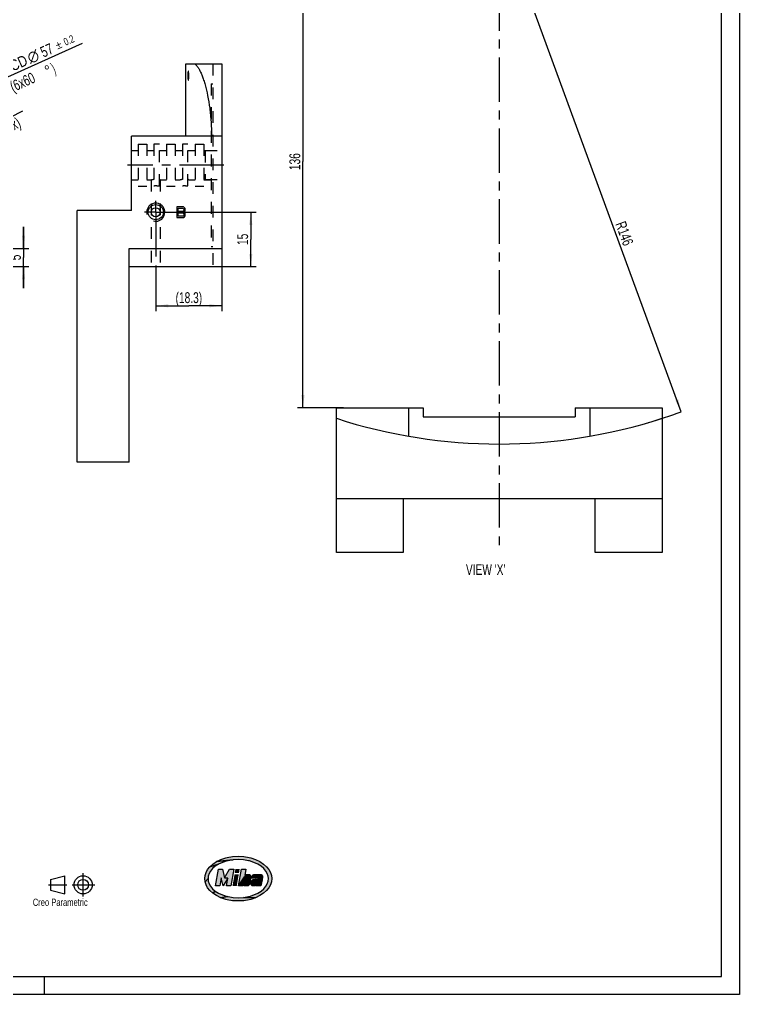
# Model space of a CAD drawing. Header units: millimetres. Extents: x 0 to 594, y 0 to 420.
# Drawn here: x 395.1 to 594, y 0 to 269.3 of the extents above; entities that cross this region are included whole.
import ezdxf

# ---------------------------------------------------------------- set-up
doc = ezdxf.new("R2010")
doc.units = ezdxf.units.MM
doc.header["$LTSCALE"] = 32.67
doc.linetypes.add('CENTER', pattern=[0.6, 0.375, -0.075, 0.075, -0.075])
doc.linetypes.add('HIDDEN', pattern=[0.2, 0.1, -0.1])
doc.layers.get('0').update_dxf_attribs({"linetype": 'CONTINUOUS'})
for name, color, linetype in [('_AXIS', 7, 'CONTINUOUS'), ('_DRAWING_DIM', 7, 'CONTINUOUS'), ('_ROUND', 7, 'CONTINUOUS'), ('DEFAULT_2', 8, 'HIDDEN')]:
    doc.layers.add(name, color=color, linetype=linetype)
doc.styles.get("Standard").update_dxf_attribs({"font": 'txt', "width": 0.7})
doc.styles.add('TEXTSTYLE_2', font='gdt')
doc.dimstyles.new('DIMSTYLE_17', dxfattribs={"dimtxt": 3, "dimasz": 3.5, "dimexe": 1.5, "dimexo": 0, "dimgap": 0.75, "dimtad": 1, "dimdec": 3, "dimdsep": 46, "dimtxsty": 'STANDARD', "dimblk": '_FILLED', "dimblk1": '_FILLED', "dimblk2": '_FILLED', "dimcen": 0, "dimadec": 3, "dimazin": 2, "dimtp": 0.5, "dimtm": 0.5, "dimtfac": 1, "dimtdec": 3, "dimtofl": 0, "dimtmove": 0, "dimatfit": 3, "dimldrblk": '_FILLED', "dimfxl": 1, "dimtolj": 1, "dimarcsym": 0})
doc.dimstyles.new('DIMSTYLE_18', dxfattribs={"dimtxt": 3, "dimasz": 3.5, "dimexe": 1.5, "dimexo": 0, "dimgap": 0.75, "dimtad": 1, "dimdec": 3, "dimdsep": 46, "dimtxsty": 'STANDARD', "dimblk": '_FILLED', "dimblk1": '_FILLED', "dimblk2": '_FILLED', "dimcen": 0, "dimadec": 3, "dimazin": 2, "dimtp": 0.5, "dimtm": 0.5, "dimtfac": 1, "dimtdec": 3, "dimtofl": 0, "dimtmove": 0, "dimatfit": 3, "dimldrblk": '_FILLED', "dimfxl": 1, "dimtolj": 1, "dimarcsym": 0})
doc.dimstyles.new('DIMSTYLE_2', dxfattribs={"dimtxt": 3, "dimasz": 3.5, "dimexe": 1.5, "dimexo": 0, "dimgap": 0.75, "dimtad": 1, "dimdec": 3, "dimdsep": 46, "dimtxsty": 'STANDARD', "dimblk": '_FILLED', "dimblk1": '_FILLED', "dimblk2": '_FILLED', "dimcen": 0, "dimadec": 3, "dimazin": 2, "dimtp": 0.2, "dimtm": 0.2, "dimtfac": 1, "dimtdec": 3, "dimtofl": 0, "dimtmove": 0, "dimatfit": 3, "dimldrblk": '_FILLED', "dimfxl": 1, "dimtolj": 1, "dimarcsym": 0})
doc.dimstyles.new('DIMSTYLE_4', dxfattribs={"dimtxt": 3, "dimasz": 3.5, "dimexe": 1.5, "dimexo": 0, "dimgap": 0.75, "dimtad": 1, "dimdec": 3, "dimdsep": 46, "dimtxsty": 'STANDARD', "dimblk": '_FILLED', "dimblk1": '_FILLED', "dimblk2": '_FILLED', "dimcen": 0, "dimadec": 3, "dimazin": 2, "dimtp": 0.1, "dimtm": 0.1, "dimtfac": 1, "dimtdec": 3, "dimtofl": 0, "dimtmove": 0, "dimatfit": 3, "dimldrblk": '_FILLED', "dimfxl": 1, "dimtolj": 1, "dimarcsym": 0})
doc.dimstyles.new('DIMSTYLE_8', dxfattribs={"dimtxt": 3, "dimasz": 3.5, "dimexe": 1.5, "dimexo": 0, "dimgap": 0.75, "dimtad": 1, "dimdec": 3, "dimdsep": 46, "dimtxsty": 'STANDARD', "dimblk": '_FILLED', "dimblk1": '_FILLED', "dimblk2": '_FILLED', "dimcen": 0, "dimadec": 3, "dimazin": 2, "dimtp": 0.1, "dimtm": 0.1, "dimtfac": 1, "dimtdec": 3, "dimtmove": 0, "dimatfit": 0, "dimldrblk": '_FILLED', "dimfxl": 1, "dimtolj": 1, "dimarcsym": 0})
doc.dimstyles.new('DIMSTYLE_9', dxfattribs={"dimtxt": 3, "dimasz": 3.5, "dimexe": 1.5, "dimexo": 0, "dimgap": 0.75, "dimtad": 1, "dimdec": 3, "dimdsep": 46, "dimtxsty": 'STANDARD', "dimblk": '_FILLED', "dimblk1": '_FILLED', "dimblk2": '_FILLED', "dimcen": 0, "dimadec": 3, "dimazin": 2, "dimtol": 1, "dimtp": 0.2, "dimtm": 0.2, "dimtfac": 1, "dimtdec": 3, "dimtmove": 0, "dimatfit": 2, "dimldrblk": '_FILLED', "dimfxl": 1, "dimtolj": 1, "dimarcsym": 0})

# ---------------------------------------------------------------- blocks, each defined once
blk = doc.blocks.new('_FILLED')
at = {"color": 0, "linetype": 'BYBLOCK'}
blk.add_solid([(0, 0), (-1, 0.125), (-1, -0.125)], dxfattribs=at)
blk = doc.blocks.new('*D2')
at = {"layer": '_DRAWING_DIM', "color": 2, "linetype": 'CONTINUOUS'}
for p, q in [((435.81, 216.07), (460.47, 216.07)), ((458.97, 216.07), (458.97, 208.57)), ((458.97, 201.07), (458.97, 208.57)), ((451.01, 201.07), (460.47, 201.07))]:
    blk.add_line(p, q, dxfattribs=at)
at = {"layer": '_DRAWING_DIM', "color": 2, "linetype": 'CONTINUOUS', "xscale": 3.5, "yscale": 3.5, "zscale": 3.5}
for p, rotation in [((458.97, 216.07), 90), ((458.97, 201.07), 270)]:
    blk.add_blockref('_FILLED', p, dxfattribs=dict(at, rotation=rotation))
at = {"layer": '_DRAWING_DIM', "color": 2, "linetype": 'CONTINUOUS', "insert": (455.22, 208.57), "char_height": 3, "width": 5.7857, "attachment_point": 2, "rotation": 90, "line_spacing_factor": 0.9}
blk.add_mtext('15', dxfattribs=at)
blk = doc.blocks.new('*D3')
at = {"layer": '_DRAWING_DIM', "color": 2, "linetype": 'CONTINUOUS'}
for p, q in [((451.01, 204.07), (451.01, 188.72)), ((432.71, 199.32), (432.71, 188.72)), ((432.71, 190.22), (441.86, 190.22)), ((451.01, 190.22), (441.86, 190.22))]:
    blk.add_line(p, q, dxfattribs=at)
at = {"layer": '_DRAWING_DIM', "color": 2, "linetype": 'CONTINUOUS', "xscale": 3.5, "yscale": 3.5, "zscale": 3.5, "rotation": 180}
blk.add_blockref('_FILLED', (432.71, 190.22), dxfattribs=at)
at = {"layer": '_DRAWING_DIM', "color": 2, "linetype": 'CONTINUOUS', "xscale": 3.5, "yscale": 3.5, "zscale": 3.5}
blk.add_blockref('_FILLED', (451.01, 190.22), dxfattribs=at)
at = {"layer": '_DRAWING_DIM', "color": 2, "linetype": 'CONTINUOUS', "insert": (441.86, 193.97), "char_height": 3, "width": 15.75, "attachment_point": 2, "line_spacing_factor": 0.9}
blk.add_mtext('(18.3)', dxfattribs=at)
blk = doc.blocks.new('*D17')
at = {"color": 2, "linetype": 'CONTINUOUS'}
for p, q in [((366.35, 229.07), (396.02, 244.11)), ((366.35, 229.07), (359.66, 225.68)), ((365.02, 228.4), (366.35, 229.07)), ((367.69, 229.75), (366.35, 229.07)), ((367.69, 229.75), (367.69, 229.75)), ((365.02, 228.4), (365.02, 228.4))]:
    blk.add_line(p, q, dxfattribs=at)
at = {"color": 2, "linetype": 'CONTINUOUS', "xscale": 3.5, "yscale": 3.5, "zscale": 3.5}
for p, rotation in [((367.69, 229.75), 206.8764648698), ((365.02, 228.4), 26.8764648698)]:
    blk.add_blockref('_FILLED', p, dxfattribs=dict(at, rotation=rotation))
at = {"color": 2, "linetype": 'CONTINUOUS', "insert": (388.02, 244.26), "char_height": 3, "width": 10.6071, "attachment_point": 1, "rotation": 26.8765, "line_spacing_factor": 0.9}
blk.add_mtext('M3\\P(6x)', dxfattribs=at)
blk = doc.blocks.new('*D19')
at = {"color": 2, "linetype": 'CONTINUOUS'}
for p, q in [((337.85, 229.07), (412.43, 262.77)), ((363.83, 240.81), (337.85, 229.07)), ((311.88, 217.34), (337.85, 229.07))]:
    blk.add_line(p, q, dxfattribs=at)
at = {"color": 2, "linetype": 'CONTINUOUS', "xscale": 3.5, "yscale": 3.5, "zscale": 3.5}
for p, rotation in [((363.83, 240.81), 24.3172690726), ((311.88, 217.34), 204.3172690726)]:
    blk.add_blockref('_FILLED', p, dxfattribs=dict(at, rotation=rotation))
at = {"color": 2, "linetype": 'CONTINUOUS'}
for s, height, width, p in [('0.2', 2.1, 0.714286, (407.84, 262.01)), ('57', 3, 0.75, (401.69, 258.74)), ('PCD', 3, 0.84127, (391.14, 253.98)), (')', 3, 0.428571, (404.7, 254.34)), ('(6x60', 3, 0.7, (393.31, 249.19))]:
    blk.add_text(s, height=height, rotation=24.3173, dxfattribs=dict(at, width=width)).set_placement(p)
at = {"color": 2, "linetype": 'CONTINUOUS', "style": 'TEXTSTYLE_2'}
for s, height, p in [('`', 2.1, (405.6, 261.01)), ('n', 3, (398.04, 257.1)), ('~', 3, (402.88, 253.52))]:
    blk.add_text(s, height=height, rotation=24.3173, dxfattribs=at).set_placement(p)
blk = doc.blocks.new('*D63')
at = {"color": 2, "linetype": 'CONTINUOUS'}
blk.add_line((577.87, 160.96), (527.61, 298.04), dxfattribs=at)
at = {"color": 2, "linetype": 'CONTINUOUS', "xscale": 3.5, "yscale": 3.5, "zscale": 3.5, "rotation": 290.1337108021}
blk.add_blockref('_FILLED', (577.87, 160.96), dxfattribs=at)
at = {"color": 2, "linetype": 'CONTINUOUS', "insert": (563.62, 210.71), "char_height": 3, "width": 13.1786, "attachment_point": 2, "rotation": 290.1337, "line_spacing_factor": 0.9}
blk.add_mtext('R146', dxfattribs=at)
blk = doc.blocks.new('*D64')
at = {"color": 2, "linetype": 'CONTINUOUS'}
for p, q in [((518.66, 298.04), (471.88, 298.04)), ((473.38, 298.04), (473.38, 230.04)), ((473.38, 162.04), (473.38, 230.04)), ((484.57, 162.04), (471.88, 162.04))]:
    blk.add_line(p, q, dxfattribs=at)
at = {"color": 2, "linetype": 'CONTINUOUS', "xscale": 3.5, "yscale": 3.5, "zscale": 3.5}
for p, rotation in [((473.38, 298.04), 90), ((473.38, 162.04), 270)]:
    blk.add_blockref('_FILLED', p, dxfattribs=dict(at, rotation=rotation))
at = {"color": 2, "linetype": 'CONTINUOUS', "insert": (469.63, 230.04), "char_height": 3, "width": 9.3214, "attachment_point": 2, "rotation": 90, "line_spacing_factor": 0.9}
blk.add_mtext('136', dxfattribs=at)
blk = doc.blocks.new('*D65')
at = {"color": 2, "linetype": 'CONTINUOUS'}
for p, q in [((372.1, 206.07), (366.26, 211.54)), ((370.64, 207.44), (370.64, 207.44)), ((370.64, 207.44), (372.1, 206.07)), ((373.57, 204.71), (372.1, 206.07)), ((372.1, 206.07), (392.81, 186.71)), ((373.57, 204.71), (373.57, 204.71))]:
    blk.add_line(p, q, dxfattribs=at)
at = {"color": 2, "linetype": 'CONTINUOUS', "xscale": 3.5, "yscale": 3.5, "zscale": 3.5}
for p, rotation in [((370.64, 207.44), 316.9243615155), ((373.57, 204.71), 136.9253628028)]:
    blk.add_blockref('_FILLED', p, dxfattribs=dict(at, rotation=rotation))
at = {"color": 2, "linetype": 'CONTINUOUS', "insert": (390.21, 194.28), "char_height": 3, "width": 10.6071, "attachment_point": 1, "rotation": 316.9247, "line_spacing_factor": 0.9}
blk.add_mtext('M4\\P(2x)', dxfattribs=at)
blk = doc.blocks.new('*D66')
at = {"color": 2, "linetype": 'CONTINUOUS'}
for p, q in [((396.19, 206.07), (396.19, 212.07)), ((396.19, 212.07), (396.19, 203.57)), ((374.66, 206.07), (397.69, 206.07)), ((396.19, 195.07), (396.19, 203.57)), ((377.81, 201.07), (397.69, 201.07)), ((396.19, 201.07), (396.19, 195.07))]:
    blk.add_line(p, q, dxfattribs=at)
at = {"color": 2, "linetype": 'CONTINUOUS', "xscale": 3.5, "yscale": 3.5, "zscale": 3.5}
for p, rotation in [((396.19, 206.07), 270), ((396.19, 201.07), 90)]:
    blk.add_blockref('_FILLED', p, dxfattribs=dict(at, rotation=rotation))
at = {"color": 2, "linetype": 'CONTINUOUS', "insert": (392.44, 203.57), "char_height": 3, "width": 3.2143, "attachment_point": 2, "rotation": 90, "line_spacing_factor": 0.9}
blk.add_mtext('5', dxfattribs=at)
blk = doc.blocks.new('MIBALOGO_BL0', base_point=(455.5, 32))
at = {"linetype": 'CONTINUOUS'}
for points in [[(455.5, 38.17), (457.05, 38.09), (458.55, 37.83), (458.96, 37.73), (460.31, 37.27), (461.51, 36.7), (462.52, 36.02), (463.34, 35.28), (463.96, 34.5), (464.4, 33.68), (464.66, 32.85), (464.75, 32), (464.66, 31.15), (464.4, 30.32), (463.96, 29.5), (463.34, 28.72), (462.52, 27.98), (461.51, 27.3), (460.31, 26.73), (456.93, 26.82), (458.3, 27.05), (458.59, 27.11), (459.83, 27.5), (460.93, 28), (461.85, 28.58), (462.59, 29.22), (463.15, 29.89), (463.54, 30.58), (463.78, 31.28), (463.85, 32), (463.78, 32.72), (463.54, 33.42), (463.15, 34.11), (462.59, 34.78), (461.85, 35.42), (460.93, 36), (459.83, 36.49), (458.59, 36.88), (458.3, 36.95), (456.93, 37.18), (455.5, 37.26), (454.07, 37.18), (449.49, 36.7), (450.69, 37.27), (452.04, 37.73), (452.45, 37.83), (453.95, 38.09)], [(449.15, 35.42), (448.41, 34.78), (447.85, 34.11), (447.46, 33.42), (447.23, 32.72), (447.15, 32), (446.34, 31.15), (446.25, 32), (446.34, 32.85), (446.6, 33.68), (447.04, 34.5), (447.66, 35.28), (450.08, 36)], [(452.41, 36.88), (451.17, 36.49), (450.08, 36), (447.66, 35.28), (448.48, 36.02), (449.49, 36.7), (454.07, 37.18), (452.7, 36.95)], [(451.34, 30), (450.78, 32.19), (450.38, 29.99), (449.19, 29.99), (450.01, 34.65), (451.19, 34.65), (451.73, 32.23), (452.63, 32.14)], [(451.73, 32.23), (453.08, 34.65), (454.25, 34.65), (453.43, 29.99), (452.26, 29.99), (452.63, 32.14)], [(458.86, 32.96), (458.93, 32.85), (458.97, 32.72), (457.39, 32.56), (457.34, 32.55), (457.29, 32.53), (457.26, 32.49), (455.59, 29.99), (456.4, 34.64), (457.62, 34.64), (457.3, 32.84), (457.31, 32.85), (457.4, 32.95), (458.74, 33.05)], [(457.16, 30.63), (457.21, 30.64), (457.26, 30.67), (457.3, 30.7), (458.6, 30.45), (456.96, 30.26), (456.87, 30.48), (456.78, 29.99), (455.59, 29.99), (457.26, 32.49), (457.24, 32.45), (457.23, 32.41), (457.23, 32.41), (457.03, 31.41), (456.93, 30.86), (456.93, 30.86), (456.92, 30.81), (456.92, 30.76), (456.94, 30.72), (456.97, 30.69), (457.02, 30.66), (457.09, 30.64)], [(458.97, 32.64), (458.97, 32.56), (458.6, 30.45), (457.3, 30.7), (457.32, 30.75), (457.34, 30.79), (457.53, 31.78), (457.63, 32.32), (457.63, 32.33), (457.64, 32.38), (457.63, 32.43), (457.61, 32.48), (457.58, 32.51), (457.53, 32.54), (457.5, 32.55), (457.47, 32.56), (457.43, 32.56), (457.39, 32.56), (458.97, 32.72)], [(458.4, 33.14), (458.41, 33.14), (458.59, 33.11), (458.74, 33.05), (457.4, 32.95), (457.53, 33.06), (457.66, 33.12), (457.78, 33.14)], [(461.81, 33.13), (461.95, 33.09), (462.05, 33.02), (462.13, 32.93), (462.19, 32.81), (462.21, 32.68), (462.21, 32.52), (462.2, 32.47), (462.07, 31.71), (460.5, 31.85), (460.64, 31.9), (460.76, 31.99), (460.84, 32.09), (460.89, 32.2), (460.91, 32.32), (460.92, 32.33), (460.9, 32.43), (460.86, 32.5), (460.8, 32.54), (460.72, 32.55), (460.68, 32.54), (459.3, 32.14), (459.39, 32.66), (459.4, 32.69), (459.44, 32.8), (459.5, 32.91), (459.58, 33.01), (459.69, 33.08), (459.82, 33.13), (459.98, 33.14), (461.64, 33.14)], [(460.51, 32.37), (460.48, 32.14), (459.3, 32.14), (460.68, 32.54), (460.59, 32.5), (460.53, 32.44)], [(447.23, 31.28), (447.46, 30.58), (447.85, 29.89), (448.41, 29.22), (449.15, 28.58), (448.48, 27.98), (447.66, 28.72), (447.04, 29.5), (446.6, 30.32), (446.34, 31.15), (447.15, 32)], [(458.55, 30.3), (458.47, 30.17), (458.36, 30.07), (458.24, 30.01), (458.1, 29.99), (457.5, 29.99), (457.44, 29.99), (457.28, 30), (457.16, 30.04), (457.06, 30.12), (456.96, 30.26), (458.6, 30.45), (458.6, 30.45)], [(460.28, 31.21), (460.28, 31.18), (459.04, 30.58), (459.13, 31.19), (460.32, 31.26), (460.3, 31.24)], [(460.25, 30.58), (460.27, 30.56), (459.04, 30.46), (459.04, 30.58), (460.28, 31.18), (460.25, 31.03), (460.21, 30.79), (460.2, 30.75), (460.2, 30.71), (460.2, 30.67), (460.21, 30.64), (460.23, 30.61)], [(460.42, 30.52), (460.42, 30.52), (460.46, 30.52), (460.5, 30.53), (460.53, 30.55), (460.56, 30.44), (459.04, 30.46), (460.27, 30.56), (460.3, 30.54), (460.34, 30.53), (460.38, 30.52)], [(460.51, 30.34), (460.43, 30.22), (460.33, 30.12), (460.21, 30.04), (460.07, 30), (459.91, 29.98), (459.58, 29.98), (459.45, 30), (459.33, 30.05), (459.24, 30.11), (459.14, 30.22), (459.07, 30.33), (459.04, 30.46), (460.56, 30.44), (460.56, 30.43)], [(460.34, 31.29), (460.32, 31.26), (459.13, 31.19), (459.15, 31.27), (459.2, 31.41), (460.46, 31.33), (460.45, 31.33), (460.41, 31.32), (460.38, 31.31)], [(460.06, 31.79), (460.32, 31.81), (460.5, 31.85), (462.07, 31.71), (461.76, 29.98), (460.48, 29.98), (460.56, 30.44), (460.53, 30.55), (460.55, 30.57), (460.57, 30.59), (460.59, 30.62), (460.6, 30.65), (460.62, 30.81), (460.66, 31.06), (460.67, 31.1), (460.67, 31.15), (460.67, 31.19), (460.66, 31.22), (460.64, 31.25), (460.62, 31.27), (460.6, 31.3), (460.57, 31.31), (460.54, 31.32), (460.5, 31.33), (459.2, 31.41), (459.27, 31.52), (459.36, 31.62), (459.47, 31.68), (459.59, 31.72)], [(450.08, 28), (451.17, 27.5), (452.41, 27.11), (450.69, 26.73), (449.49, 27.3), (448.48, 27.98), (449.15, 28.58)], [(455.5, 26.74), (456.93, 26.82), (460.31, 26.73), (458.96, 26.27), (458.55, 26.17), (457.05, 25.91), (455.5, 25.83), (453.95, 25.91), (452.45, 26.17), (452.04, 26.27), (450.69, 26.73), (452.41, 27.11), (452.7, 27.05), (454.07, 26.82)]]:
    blk.add_hatch(color=7, dxfattribs=at).paths.add_polyline_path(points)
at = {"color": 7, "linetype": 'CONTINUOUS'}
for points in [[(455.5, 38.17), (457.05, 38.09), (458.55, 37.83), (458.96, 37.73), (460.31, 37.27), (461.51, 36.7), (462.52, 36.02), (463.34, 35.28), (463.96, 34.5), (464.4, 33.68), (464.66, 32.85), (464.75, 32), (464.66, 31.15), (464.4, 30.32), (463.96, 29.5), (463.34, 28.72), (462.52, 27.98), (461.51, 27.3), (460.31, 26.73), (456.93, 26.82), (458.3, 27.05), (458.59, 27.11), (459.83, 27.5), (460.93, 28), (461.85, 28.58), (462.59, 29.22), (463.15, 29.89), (463.54, 30.58), (463.78, 31.28), (463.85, 32), (463.78, 32.72), (463.54, 33.42), (463.15, 34.11), (462.59, 34.78), (461.85, 35.42), (460.93, 36), (459.83, 36.49), (458.59, 36.88), (458.3, 36.95), (456.93, 37.18), (455.5, 37.26), (454.07, 37.18), (449.49, 36.7), (450.69, 37.27), (452.04, 37.73), (452.45, 37.83), (453.95, 38.09), (455.5, 38.17)], [(449.15, 35.42), (448.41, 34.78), (447.85, 34.11), (447.46, 33.42), (447.23, 32.72), (447.15, 32), (446.34, 31.15), (446.25, 32), (446.34, 32.85), (446.6, 33.68), (447.04, 34.5), (447.66, 35.28), (450.08, 36), (449.15, 35.42)], [(452.41, 36.88), (451.17, 36.49), (450.08, 36), (447.66, 35.28), (448.48, 36.02), (449.49, 36.7), (454.07, 37.18), (452.7, 36.95), (452.41, 36.88)], [(451.34, 30), (450.78, 32.19), (450.38, 29.99), (449.19, 29.99), (450.01, 34.65), (451.19, 34.65), (451.73, 32.23), (452.63, 32.14), (451.34, 30)], [(451.73, 32.23), (453.08, 34.65), (454.25, 34.65), (453.43, 29.99), (452.26, 29.99), (452.63, 32.14), (451.73, 32.23)], [(458.86, 32.96), (458.93, 32.85), (458.97, 32.72), (457.39, 32.56), (457.34, 32.55), (457.29, 32.53), (457.26, 32.49), (455.59, 29.99), (456.4, 34.64), (457.62, 34.64), (457.3, 32.84), (457.31, 32.85), (457.4, 32.95), (458.74, 33.05), (458.86, 32.96)], [(457.16, 30.63), (457.21, 30.64), (457.26, 30.67), (457.3, 30.7), (458.6, 30.45), (456.96, 30.26), (456.87, 30.48), (456.78, 29.99), (455.59, 29.99), (457.26, 32.49), (457.24, 32.45), (457.23, 32.41), (457.23, 32.41), (457.03, 31.41), (456.93, 30.86), (456.93, 30.86), (456.92, 30.81), (456.92, 30.76), (456.94, 30.72), (456.97, 30.69), (457.02, 30.66), (457.09, 30.64), (457.16, 30.63)], [(458.97, 32.64), (458.97, 32.56), (458.6, 30.45), (457.3, 30.7), (457.32, 30.75), (457.34, 30.79), (457.53, 31.78), (457.63, 32.32), (457.63, 32.33), (457.64, 32.38), (457.63, 32.43), (457.61, 32.48), (457.58, 32.51), (457.53, 32.54), (457.5, 32.55), (457.47, 32.56), (457.43, 32.56), (457.39, 32.56), (458.97, 32.72), (458.97, 32.64)], [(458.4, 33.14), (458.41, 33.14), (458.59, 33.11), (458.74, 33.05), (457.4, 32.95), (457.53, 33.06), (457.66, 33.12), (457.78, 33.14), (458.4, 33.14)], [(461.81, 33.13), (461.95, 33.09), (462.05, 33.02), (462.13, 32.93), (462.19, 32.81), (462.21, 32.68), (462.21, 32.52), (462.2, 32.47), (462.07, 31.71), (460.5, 31.85), (460.64, 31.9), (460.76, 31.99), (460.84, 32.09), (460.89, 32.2), (460.91, 32.32), (460.92, 32.33), (460.9, 32.43), (460.86, 32.5), (460.8, 32.54), (460.72, 32.55), (460.68, 32.54), (459.3, 32.14), (459.39, 32.66), (459.4, 32.69), (459.44, 32.8), (459.5, 32.91), (459.58, 33.01), (459.69, 33.08), (459.82, 33.13), (459.98, 33.14), (461.64, 33.14), (461.81, 33.13)], [(460.51, 32.37), (460.48, 32.14), (459.3, 32.14), (460.68, 32.54), (460.59, 32.5), (460.53, 32.44), (460.51, 32.37)], [(447.23, 31.28), (447.46, 30.58), (447.85, 29.89), (448.41, 29.22), (449.15, 28.58), (448.48, 27.98), (447.66, 28.72), (447.04, 29.5), (446.6, 30.32), (446.34, 31.15), (447.15, 32), (447.23, 31.28)], [(458.55, 30.3), (458.47, 30.17), (458.36, 30.07), (458.24, 30.01), (458.1, 29.99), (457.5, 29.99), (457.44, 29.99), (457.28, 30), (457.16, 30.04), (457.06, 30.12), (456.96, 30.26), (458.6, 30.45), (458.6, 30.45), (458.55, 30.3)], [(460.28, 31.21), (460.28, 31.18), (459.04, 30.58), (459.13, 31.19), (460.32, 31.26), (460.3, 31.24), (460.28, 31.21)], [(460.25, 30.58), (460.27, 30.56), (459.04, 30.46), (459.04, 30.58), (460.28, 31.18), (460.25, 31.03), (460.21, 30.79), (460.2, 30.75), (460.2, 30.71), (460.2, 30.67), (460.21, 30.64), (460.23, 30.61), (460.25, 30.58)], [(460.42, 30.52), (460.42, 30.52), (460.46, 30.52), (460.5, 30.53), (460.53, 30.55), (460.56, 30.44), (459.04, 30.46), (460.27, 30.56), (460.3, 30.54), (460.34, 30.53), (460.38, 30.52), (460.42, 30.52)], [(460.51, 30.34), (460.43, 30.22), (460.33, 30.12), (460.21, 30.04), (460.07, 30), (459.91, 29.98), (459.58, 29.98), (459.45, 30), (459.33, 30.05), (459.24, 30.11), (459.14, 30.22), (459.07, 30.33), (459.04, 30.46), (460.56, 30.44), (460.56, 30.43), (460.51, 30.34)], [(460.34, 31.29), (460.32, 31.26), (459.13, 31.19), (459.15, 31.27), (459.2, 31.41), (460.46, 31.33), (460.45, 31.33), (460.41, 31.32), (460.38, 31.31), (460.34, 31.29)], [(460.06, 31.79), (460.32, 31.81), (460.5, 31.85), (462.07, 31.71), (461.76, 29.98), (460.48, 29.98), (460.56, 30.44), (460.53, 30.55), (460.55, 30.57), (460.57, 30.59), (460.59, 30.62), (460.6, 30.65), (460.62, 30.81), (460.66, 31.06), (460.67, 31.1), (460.67, 31.15), (460.67, 31.19), (460.66, 31.22), (460.64, 31.25), (460.62, 31.27), (460.6, 31.3), (460.57, 31.31), (460.54, 31.32), (460.5, 31.33), (459.2, 31.41), (459.27, 31.52), (459.36, 31.62), (459.47, 31.68), (459.59, 31.72), (460.06, 31.79)], [(450.08, 28), (451.17, 27.5), (452.41, 27.11), (450.69, 26.73), (449.49, 27.3), (448.48, 27.98), (449.15, 28.58), (450.08, 28)], [(455.5, 26.74), (456.93, 26.82), (460.31, 26.73), (458.96, 26.27), (458.55, 26.17), (457.05, 25.91), (455.5, 25.83), (453.95, 25.91), (452.45, 26.17), (452.04, 26.27), (450.69, 26.73), (452.41, 27.11), (452.7, 27.05), (454.07, 26.82), (455.5, 26.74)]]:
    blk.add_lwpolyline(points, dxfattribs=at)
for points in [[(453.92, 29.99), (454.47, 33.15), (455.1, 29.99), (455.64, 33.15)], [(454.53, 33.55), (454.72, 34.64), (455.71, 33.55), (455.89, 34.64)], [(460.5, 31.33), (460.46, 31.33), (459.2, 31.41)]]:
    blk.add_solid(points, dxfattribs=at)
blk = doc.blocks.new('PROJECTION_BL1', base_point=(409.5, 29))
at = {"color": 5, "linetype": 'CONTINUOUS'}
for p, q in [((403.61, 31.79), (407.56, 32.79)), ((407.56, 27.77), (407.56, 32.79)), ((403.61, 31.79), (403.61, 28.78)), ((403.61, 28.78), (407.56, 27.77))]:
    blk.add_line(p, q, dxfattribs=at)
at = {"color": 5, "linetype": 'CENTER'}
for p, q in [((412.7, 27.09), (412.7, 33.53)), ((403.1, 30.28), (408.17, 30.28)), ((409.65, 30.28), (415.84, 30.28))]:
    blk.add_line(p, q, dxfattribs=at)
at = {"color": 5, "linetype": 'CONTINUOUS'}
for radius in [2.5, 1.5]:
    blk.add_circle((412.65, 30.29), radius, dxfattribs=at)
at = {"color": 2, "linetype": 'CONTINUOUS', "width": 0.71746}
blk.add_text('Creo Parametric', height=2, dxfattribs=at).set_placement((398.74, 24.47))

msp = doc.modelspace()

# ---------------------------------------------------------------- linework, layer by layer
at = {"color": 7, "linetype": 'CONTINUOUS'}
for p, q in [((594, 420), (594, 0)), ((589, 5), (589, 415)), ((411.0075, 147.0734), (411.0075, 216.5734)), ((426.0075, 216.5734), (411.0075, 216.5734)), ((438.5512, 217.5734), (438.5512, 214.5734)), ((440.0512, 217.5734), (438.5512, 217.5734)), ((438.9262, 216.2968), (438.9262, 217.1905)), ((438.9262, 217.1905), (440.1137, 217.1905)), ((440.1137, 216.2968), (438.9262, 216.2968)), ((438.9262, 214.9564), (438.9262, 215.9139)), ((438.9262, 215.9139), (440.1137, 215.9139)), ((440.3637, 217.5096), (440.0512, 217.5734)), ((440.1137, 217.1905), (440.3012, 217.1266)), ((440.3012, 216.3607), (440.1137, 216.2968)), ((440.1137, 215.9139), (440.3012, 215.85)), ((440.3012, 217.1266), (440.4262, 216.999)), ((440.4262, 216.4883), (440.3012, 216.3607)), ((440.3012, 215.85), (440.4262, 215.7224)), ((440.6137, 217.3181), (440.3637, 217.5096)), ((440.4262, 216.999), (440.4887, 216.8075)), ((440.4887, 216.6798), (440.4262, 216.4883)), ((440.4262, 215.7224), (440.4887, 215.5309)), ((440.4887, 216.8075), (440.4887, 216.6798)), ((440.4887, 216.1054), (440.6137, 216.1692)), ((440.6137, 216.0415), (440.4887, 216.1054)), ((440.4887, 215.5309), (440.4887, 215.3394)), ((440.8012, 217.0628), (440.6137, 217.3181)), ((440.6137, 216.1692), (440.8012, 216.4245)), ((440.8012, 215.7862), (440.6137, 216.0415)), ((440.8637, 216.8713), (440.8012, 217.0628)), ((440.8012, 216.4245), (440.8637, 216.616)), ((440.8637, 215.5947), (440.8012, 215.7862)), ((440.8637, 216.616), (440.8637, 216.8713)), ((440.8637, 215.2756), (440.8637, 215.5947)), ((438.5512, 214.5734), (440.0512, 214.5734)), ((440.1137, 214.9564), (438.9262, 214.9564)), ((440.0512, 214.5734), (440.3637, 214.6373)), ((440.3012, 215.0203), (440.1137, 214.9564)), ((440.4262, 215.1479), (440.3012, 215.0203)), ((440.3637, 214.6373), (440.6137, 214.8288)), ((440.4887, 215.3394), (440.4262, 215.1479)), ((440.6137, 214.8288), (440.8012, 215.0841)), ((440.8012, 215.0841), (440.8637, 215.2756)), ((425.4075, 147.0734), (411.0075, 147.0734)), ((482.6134, 122.037), (482.6134, 137.037)), ((501.1134, 137.037), (501.1134, 122.037)), ((554.1134, 122.037), (554.1134, 137.037)), ((572.6134, 137.037), (572.6134, 122.037)), ((501.1134, 122.037), (482.6134, 122.037)), ((572.6134, 122.037), (554.1134, 122.037)), ((5, 5), (589, 5)), ((594, 0), (0, 0))]:
    msp.add_line(p, q, dxfattribs=at)
at = {"color": 5, "linetype": 'CONTINUOUS'}
msp.add_line((402, 0), (402, 5), dxfattribs=at)
at = {"color": 2, "linetype": 'CONTINUOUS'}
msp.add_arc((527.6134, 298.037), 146, 286.352766, 290.133711, dxfattribs=at)
at = {"layer": '_AXIS', "color": 7, "linetype": 'CENTER'}
for p, q in [((527.6134, 298.037), (527.6134, 123.9809)), ((451.5075, 229.0734), (424.9098, 229.0734)), ((432.7075, 216.0734), (432.7075, 219.1734)), ((432.7075, 216.0734), (429.6075, 216.0734)), ((432.7075, 216.0734), (432.7075, 199.3187)), ((432.7075, 216.0734), (435.8075, 216.0734))]:
    msp.add_line(p, q, dxfattribs=at)
at = {"layer": '_AXIS', "color": 7, "linetype": 'CONTINUOUS'}
for p, q in [((441.0075, 237.0734), (441.0075, 257.0734)), ((441.0075, 257.0734), (451.0075, 257.0734)), ((426.0075, 216.5734), (426.0075, 237.0734)), ((448.1155, 237.0734), (426.0075, 237.0734)), ((482.6134, 137.037), (482.6134, 162.037)), ((506.6134, 162.037), (506.6134, 159.537)), ((548.6134, 162.037), (548.6134, 159.537)), ((572.6134, 162.037), (572.6134, 137.037)), ((506.6134, 159.537), (548.6134, 159.537)), ((482.6134, 137.037), (572.6134, 137.037))]:
    msp.add_line(p, q, dxfattribs=at)
at = {"layer": '_AXIS', "color": 8, "linetype": 'HIDDEN'}
for p, q in [((448.5075, 257.0734), (448.5075, 201.0734)), ((448.0075, 251.5734), (448.0075, 206.5734)), ((448.0075, 251.5734), (448.5075, 251.5734)), ((427.8075, 234.8734), (427.8075, 223.2734)), ((427.8075, 234.8734), (430.2075, 234.8734)), ((430.2075, 234.8734), (430.2075, 223.2734)), ((432.2075, 234.8734), (432.2075, 223.3877)), ((433.7075, 234.8734), (432.2075, 234.8734)), ((433.7075, 223.3221), (433.7075, 234.8734)), ((435.7075, 234.8734), (435.7075, 223.2734)), ((435.7075, 234.8734), (438.1075, 234.8734)), ((438.1075, 234.8734), (438.1075, 223.2734)), ((440.1075, 234.8734), (440.1075, 223.3877)), ((441.6075, 234.8734), (440.1075, 234.8734)), ((441.6075, 223.3221), (441.6075, 234.8734)), ((443.6075, 234.8734), (443.6075, 223.2734)), ((443.6075, 234.8734), (446.0075, 234.8734)), ((446.0075, 234.8734), (446.0075, 223.2734)), ((430.2075, 233.1234), (432.2075, 233.1234)), ((433.7075, 233.1234), (435.7075, 233.1234)), ((438.1075, 233.1234), (440.1075, 233.1234)), ((441.6075, 233.1234), (443.6075, 233.1234)), ((446.0075, 233.1234), (448.0075, 233.1234)), ((446.4075, 233.0734), (446.4075, 225.0734)), ((446.4075, 233.0734), (451.0075, 233.0734)), ((430.2075, 225.0234), (431.4575, 225.0234)), ((431.4575, 225.0234), (431.4575, 201.0734)), ((433.9575, 225.0234), (433.9575, 201.0734)), ((433.9575, 225.0234), (435.7075, 225.0234)), ((438.1075, 225.0234), (439.3575, 225.0234)), ((441.8575, 225.0234), (443.6075, 225.0234)), ((446.0075, 225.0234), (448.0075, 225.0234)), ((446.4075, 225.0734), (451.0075, 225.0734)), ((427.8075, 223.2734), (430.2075, 223.2734)), ((435.7075, 223.2734), (438.1075, 223.2734)), ((443.6075, 223.2734), (446.0075, 223.2734)), ((448.0075, 206.5734), (448.5075, 206.5734))]:
    msp.add_line(p, q, dxfattribs=at)
at = {"layer": '_AXIS', "color": 9, "linetype": 'CONTINUOUS'}
for p, q in [((451.0075, 237.0734), (448.1155, 237.0734)), ((502.6134, 154.1933), (502.6134, 162.037)), ((552.6134, 162.037), (552.6134, 154.1933))]:
    msp.add_line(p, q, dxfattribs=at)
at = {"layer": '_AXIS', "color": 7, "linetype": 'CONTINUOUS'}
for radius in [2.1, 1.25]:
    msp.add_circle((432.7075, 216.0734), radius, dxfattribs=at)
at = {"layer": '_AXIS', "color": 8, "linetype": 'HIDDEN'}
for centre, radius, start, end in [((432.4975, 220.2939), 4.9498, 72.844241, 75.849909), ((432.5194, 220.3723), 4.8684, 72.819126, 75.875023), ((440.3975, 220.2939), 4.9498, 72.844241, 75.849909), ((440.4194, 220.3723), 4.8684, 72.819126, 75.875023)]:
    msp.add_arc(centre, radius, start, end, dxfattribs=at)
at = {"layer": '_AXIS', "color": 2, "linetype": 'CONTINUOUS'}
msp.add_arc((432.7075, 216.0734), 2.5, 255, 195, dxfattribs=at)
at = {"layer": '_AXIS', "color": 7, "linetype": 'CONTINUOUS'}
msp.add_arc((527.6134, 298.037), 146, 252.048057, 287.951943, dxfattribs=at)
for points, knots in [([(443.1638, 257.0734), (443.4387, 257.0734), (443.7833, 256.8233), (444.1007, 256.472), (444.3827, 256.1027), (444.734, 255.5259), (445.1446, 254.6953), (445.5561, 253.6996), (445.9619, 252.5464), (446.5084, 250.7323), (447.1149, 248.1447), (447.6726, 244.7193), (448.0328, 240.9788), (448.1155, 238.3921), (448.1155, 237.0734)], [0, 0, 0, 0, 0.03895516, 0.05262617, 0.06808299, 0.10449484, 0.14827867, 0.19925962, 0.25713047, 0.32149398, 0.46772724, 0.63345465, 0.81308743, 1, 1, 1, 1]), ([(441.6025, 254.3802), (441.5916, 254.1717), (441.5851, 253.8549), (441.5898, 253.4375), (441.6004, 253.1428), (441.6174, 252.8893), (441.6385, 252.6959), (441.6624, 252.5754), (441.6831, 252.52), (441.6982, 252.5052), (441.7046, 252.5052)], [0, 0, 0, 0, 0.33080459, 0.5020018, 0.66148495, 0.7984675, 0.90389506, 0.97128087, 0.98990767, 1, 1, 1, 1]), ([(441.7046, 255.0052), (441.6982, 255.0052), (441.6831, 254.9903), (441.6624, 254.9347), (441.6385, 254.8139), (441.6173, 254.62), (441.607, 254.4667), (441.6025, 254.3802)], [0, 0, 0, 0, 0.02979198, 0.08482329, 0.28392172, 0.59538859, 1, 1, 1, 1]), ([(441.8148, 253.1302), (441.8275, 253.3386), (441.8354, 253.6555), (441.8297, 254.073), (441.8172, 254.3678), (441.7975, 254.6212), (441.7737, 254.8146), (441.748, 254.9351), (441.7262, 254.9903), (441.711, 255.0052), (441.7046, 255.0052)], [0, 0, 0, 0, 0.33062897, 0.50173318, 0.6611278, 0.7980631, 0.9035389, 0.97109313, 0.98983226, 1, 1, 1, 1]), ([(441.7046, 252.5052), (441.711, 252.5052), (441.7263, 252.5201), (441.748, 252.5755), (441.7738, 252.6963), (441.7976, 252.8902), (441.8095, 253.0436), (441.8148, 253.1302)], [0, 0, 0, 0, 0.02998087, 0.08528566, 0.28467476, 0.59595866, 1, 1, 1, 1])]:
    msp.add_open_spline(points, degree=3, knots=knots, dxfattribs=at)
at = {"layer": '_AXIS', "color": 8, "linetype": 'HIDDEN'}
for points, knots in [([(431.4575, 225.0234), (431.5255, 225.0445), (431.772, 225.1149), (432.0241, 225.1652), (432.2075, 225.1889)], [0, 0, 0, 0, 0.27810963, 1, 1, 1, 1]), ([(439.3575, 225.0234), (439.4255, 225.0445), (439.672, 225.1149), (439.9241, 225.1652), (440.1075, 225.1889)], [0, 0, 0, 0, 0.27810963, 1, 1, 1, 1]), ([(432.2075, 223.3877), (432.342, 223.3995), (432.8429, 223.4261), (433.3467, 223.3849), (433.7075, 223.3221)], [0, 0, 0, 0, 0.26942476, 1, 1, 1, 1]), ([(440.1075, 223.3877), (440.242, 223.3995), (440.7429, 223.4261), (441.2467, 223.3849), (441.6075, 223.3221)], [0, 0, 0, 0, 0.26942476, 1, 1, 1, 1])]:
    msp.add_open_spline(points, degree=3, knots=knots, dxfattribs=at)
at = {"layer": '_ROUND', "color": 7, "linetype": 'CONTINUOUS'}
for p, q in [((451.0075, 257.0734), (451.0075, 201.0734)), ((425.4075, 147.0734), (425.4075, 206.0734)), ((425.4075, 201.0734), (451.0075, 201.0734)), ((482.6134, 162.037), (506.6134, 162.037)), ((548.6134, 162.037), (572.6134, 162.037))]:
    msp.add_line(p, q, dxfattribs=at)
at = {"layer": '_ROUND', "color": 9, "linetype": 'CONTINUOUS'}
msp.add_line((425.4075, 206.0734), (451.0075, 206.0734), dxfattribs=at)
at = {"layer": 'DEFAULT_2', "color": 8, "linetype": 'HIDDEN'}
for p, q in [((426.0075, 233.1234), (427.8075, 233.1234)), ((426.0075, 225.0234), (427.8075, 225.0234))]:
    msp.add_line(p, q, dxfattribs=at)

# ---------------------------------------------------------------- block references
at = {"color": 2, "linetype": 'CONTINUOUS'}
for name, p in [('MIBALOGO_BL0', (455.5, 32)), ('PROJECTION_BL1', (409.5, 29))]:
    msp.add_blockref(name, p, dxfattribs=at)

# ---------------------------------------------------------------- texts
at = {"color": 2, "linetype": 'CONTINUOUS', "insert": (518.4133, 118.8577), "char_height": 3, "width": 29.357143, "attachment_point": 1, "line_spacing_factor": 0.9}
msp.add_mtext("VIEW 'X'", dxfattribs=at)

# ---------------------------------------------------------------- dimensions: what is measured, and where the dimension line sits
at = {"color": 2, "linetype": 'CONTINUOUS'}
for base, p1, p2, dimstyle, picture, middle in [((473.3846, 298.037), (484.5748, 162.037), (518.6555, 298.037), 'DIMSTYLE_18', '*D64', (473.3846, 229.6084)), ((396.1922, 206.0734), (377.8095, 201.0734), (374.6589, 206.0734), 'DIMSTYLE_4', '*D66', (396.1922, 203.1449))]:
    dim = msp.add_linear_dim(base=base, p1=p1, p2=p2, angle=90, dimstyle=dimstyle, dxfattribs=at)
    dim.commit()
    dim.dimension.update_dxf_attribs({"geometry": picture, "text_midpoint": middle, "dimtype": 160})
dim = msp.add_radius_dim(center=(527.6134, 298.037), mpoint=(577.8684, 160.9588), text='R<>', dimstyle='DIMSTYLE_17', override={"dimpost": '<>'}, dxfattribs=at)
dim.commit()
dim.dimension.update_dxf_attribs({"geometry": '*D63', "text_midpoint": (560.1021, 209.4192), "dimtype": 164})
for p1, p2, text, dimstyle, picture, middle in [((363.8259, 240.8094), (311.883, 217.3375), 'PCD%%c<>\\P(6x60%%d)', 'DIMSTYLE_9', '*D19', (400.8915, 257.5586)), ((367.6924, 229.7515), (365.0165, 228.3953), 'M<>\\P(6x)', 'DIMSTYLE_8', '*D17', (392.6532, 242.402)), ((373.5654, 204.7075), (370.6435, 207.4394), 'M<>\\P(2x)', 'DIMSTYLE_8', '*D65', (389.8118, 189.5176))]:
    dim = msp.add_diameter_dim_2p(p1=p1, p2=p2, text=text, dimstyle=dimstyle, override={"dimpost": '<>'}, dxfattribs=at)
    dim.commit()
    dim.dimension.update_dxf_attribs({"geometry": picture, "text_midpoint": middle, "dimtype": 163})
at = {"layer": '_DRAWING_DIM', "color": 2, "linetype": 'CONTINUOUS'}
dim = msp.add_linear_dim(base=(458.9701, 216.0734), p1=(451.0075, 201.0734), p2=(435.8075, 216.0734), angle=90, dimstyle='DIMSTYLE_2', dxfattribs=at)
dim.commit()
dim.dimension.update_dxf_attribs({"geometry": '*D2', "text_midpoint": (458.9701, 208.1449), "dimtype": 160})
dim = msp.add_linear_dim(base=(451.0075, 190.2151), p1=(432.7075, 199.3187), p2=(451.0075, 204.0734), text='(<>)', dimstyle='DIMSTYLE_2', dxfattribs=at)
dim.commit()
dim.dimension.update_dxf_attribs({"geometry": '*D3', "text_midpoint": (441.8575, 190.2151), "dimtype": 160})

doc.saveas('drawing.dxf')
